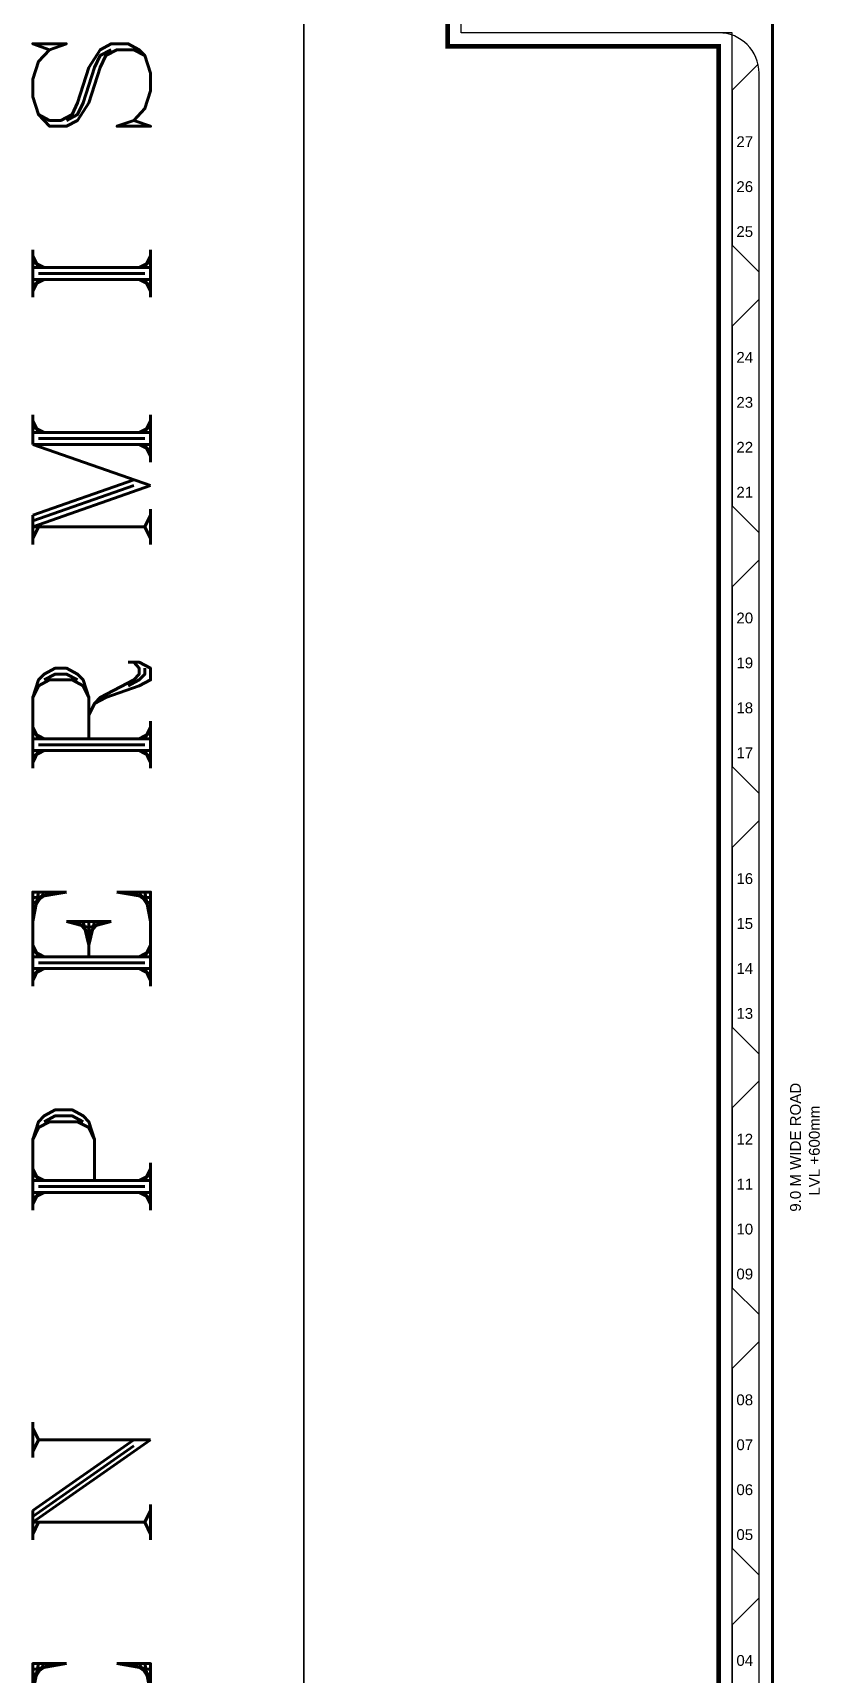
# Model space of a CAD drawing. Header units: millimetres. Extents: x 2061841 to 105821645, y -77612 to 48520811.
# Drawn here: x 105585211 to 105587240, y 48457421 to 48461601 of the extents above; entities that cross this region are included whole.
import ezdxf
from ezdxf.enums import TextEntityAlignment as Align

# ---------------------------------------------------------------- set-up
doc = ezdxf.new("R2010")
doc.units = ezdxf.units.MM
doc.header["$LTSCALE"] = 10
doc.header["$MEASUREMENT"] = 0
for name, pattern in [('CENTER', [2, 1.25, -0.25, 0.25, -0.25]), ('DASHDOT', [1, 0.5, -0.25, 0, -0.25]), ('HIDDEN', [0.375, 0.25, -0.125])]:
    doc.linetypes.add(name, pattern=pattern)
for name, color, linetype in [('AC-GRND', 1, 'Continuous'), ('BORDER', 5, 'Continuous'), ('S-OPENING', 6, 'Continuous'), ('SHEET-TEXT', 7, 'Continuous')]:
    doc.layers.add(name, color=color, linetype=linetype)
doc.layers.add('TEXT', color=2, linetype='Continuous', lineweight=25)
doc.styles.add('Century', font='swiss.ttf')
doc.styles.add('RT', font='romant.shx', dxfattribs={"height": 250})

# ---------------------------------------------------------------- blocks, each defined once
blk = doc.blocks.new('A$C82ecaa04')
at = {"layer": 'AC-GRND', "color": 2, "linetype": 'HIDDEN', "ltscale": 5}
blk.add_lwpolyline([(36173, -285933), (36173, -51647)], dxfattribs=at)
blk = doc.blocks.new('TOWER-A TYPICAL FLOOR FRAMING PLAN N')
at = {"layer": 'BORDER', "color": 5}
blk.add_line((102822901.1, 48562374.5, 101.1), (102822901.1, 48502974.5, 101.1), dxfattribs=at)
at = {"layer": 'BORDER', "color": 5, "elevation": 101.1}
blk.add_lwpolyline([(102822900.6, 48561107.5), (102834400.6, 48561107.5), (102834400.6, 48552009), (102822900.6, 48552009)], close=True, dxfattribs=at)
at = {"layer": 'SHEET-TEXT', "color": 8}
for p, q in [((102824058.3, 48559535.3, 101.1), (102823992.3, 48559469.2, 101.1)), ((102824060.9, 48554393.6, 101.1), (102824060.9, 48559512.4, 101.1)), ((102823992.3, 48559469.2, 101.1), (102823992.3, 48559074.5, 101.1)), ((102824060.9, 48559005.9, 101.1), (102823992.3, 48559074.5, 101.1)), ((102824060.9, 48558937.2, 101.1), (102823992.3, 48558868.6, 101.1)), ((102823992.3, 48558868.6, 101.1), (102823992.3, 48558410.9, 101.1)), ((102824060.9, 48558342.3, 101.1), (102823992.3, 48558410.9, 101.1)), ((102824060.9, 48558273.6, 101.1), (102823992.3, 48558205, 101.1)), ((102823992.3, 48558205, 101.1), (102823992.3, 48557747.3, 101.1)), ((102824060.9, 48557678.7, 101.1), (102823992.3, 48557747.3, 101.1)), ((102824060.9, 48557610.1, 101.1), (102823992.3, 48557541.4, 101.1)), ((102823992.3, 48557541.4, 101.1), (102823992.3, 48557083.8, 101.1)), ((102824060.9, 48557015.1, 101.1), (102823992.3, 48557083.8, 101.1)), ((102824060.9, 48556946.5, 101.1), (102823992.3, 48556877.8, 101.1)), ((102823992.3, 48556877.8, 101.1), (102823992.3, 48556420.2, 101.1)), ((102824060.9, 48556351.5, 101.1), (102823992.3, 48556420.2, 101.1)), ((102824060.9, 48556282.9, 101.1), (102823992.3, 48556214.2, 101.1)), ((102823992.3, 48556214.2, 101.1), (102823992.3, 48555756.6, 101.1)), ((102824060.9, 48555687.9, 101.1), (102823992.3, 48555756.6, 101.1)), ((102824060.9, 48555630.7, 101.1), (102823992.3, 48555562.1, 101.1)), ((102823992.3, 48555562.1, 101.1), (102823992.3, 48555093, 101.1))]:
    blk.add_line(p, q, dxfattribs=at)
at = {"layer": 'SHEET-TEXT', "linetype": 'CENTER', "ltscale": 3, "const_width": 11.4, "elevation": 101.1}
blk.add_lwpolyline([(102828560.9, 48554057.5), (102824238.2, 48554057.5), (102823957.9, 48554295.5), (102823957.9, 48559581), (102823267.5, 48559581), (102823267.5, 48560961.9), (102824610, 48560961.9), (102824610, 48559581), (102825604.5, 48559581), (102826437, 48559581.1), (102827026.6, 48559063.5), (102827026.6, 48558929.6), (102826760.3, 48558929.5)], dxfattribs=at)
at = {"layer": 'SHEET-TEXT', "color": 8, "elevation": 101.1}
blk.add_lwpolyline([(102824016.5, 48554290.8), (102823992.3, 48554311.4), (102823992.3, 48559615.4), (102823301.8, 48559615.4), (102823301.8, 48560927.6), (102824018.6, 48560927.6), (102824575.7, 48560438.5), (102824575.7, 48559546.7), (102825591.6, 48559546.7), (102826723.7, 48558552.9), (102826723.7, 48556853.6), (102825457.9, 48556853.6), (102825457.9, 48555557.5), (102828526.5, 48555557.5), (102828526.5, 48555519.1), (102830060.9, 48555519.1), (102830060.9, 48555404.1), (102830556.7, 48555404.1), (102830736.3, 48555245.2), (102830226.4, 48554130.2), (102828526.6, 48554130.2), (102828526.6, 48554091.8), (102824250.8, 48554091.8), (102824235.6, 48554104.7)], dxfattribs=at)
at = {"layer": 'SHEET-TEXT', "color": 8, "linetype": 'DASHDOT', "ltscale": 5, "const_width": 6.86, "elevation": 101.1}
blk.add_lwpolyline([(102829957.9, 48555416.2), (102828423.6, 48555416.2), (102828423.6, 48555454.5), (102825355, 48555454.5), (102825355, 48556956.6), (102826620.8, 48556956.6), (102826620.8, 48558445.4), (102825483.5, 48559443.8), (102824472.7, 48559443.8), (102824472.7, 48560331), (102823910.4, 48560824.6), (102823404.8, 48560824.6), (102823404.8, 48559718.3), (102824095.2, 48559718.3), (102824095.2, 48554419.1), (102824359.3, 48554194.8), (102828423.6, 48554194.8), (102828423.6, 48554233.2), (102830160.1, 48554233.2), (102830610.9, 48555218.6), (102830517.7, 48555301.1), (102829957.9, 48555301.1)], close=True, dxfattribs=at)
at = {"layer": 'SHEET-TEXT', "color": 8}
blk.add_arc((102823957.9, 48559512.4, 101.1), 103, 0, 90, dxfattribs=at)
at = {"layer": 'SHEET-TEXT', "xscale": 0.0228823837028751, "yscale": 0.0228823837028751, "zscale": 0.0228823837028751}
blk.add_blockref('A$C82ecaa04', (102823267.5, 48560961.9, 101.1), dxfattribs=at)
at = {"layer": 'SHEET-TEXT', "style": 'Century'}
for s, p in [('27', (102824003.2, 48559324.4, 101.1)), ('26', (102824003.2, 48559210, 101.1)), ('25', (102824003.2, 48559095.6, 101.1)), ('24', (102824003.2, 48558775.3, 101.1)), ('23', (102824003.2, 48558660.8, 101.1)), ('22', (102824003.2, 48558546.4, 101.1)), ('21', (102824003.2, 48558432, 101.1)), ('20', (102824003.2, 48558111.7, 101.1)), ('19', (102824003.2, 48557997.3, 101.1)), ('18', (102824003.2, 48557882.8, 101.1)), ('17', (102824003.2, 48557768.4, 101.1)), ('16', (102824003.2, 48557448.1, 101.1)), ('15', (102824003.2, 48557333.7, 101.1)), ('14', (102824003.2, 48557219.3, 101.1)), ('13', (102824003.2, 48557104.8, 101.1)), ('12', (102824003.2, 48556784.5, 101.1)), ('11', (102824003.2, 48556670.1, 101.1)), ('10', (102824003.2, 48556555.7, 101.1)), ('09', (102824003.2, 48556441.3, 101.1)), ('08', (102824003.2, 48556120.9, 101.1)), ('07', (102824003.2, 48556006.5, 101.1)), ('06', (102824003.2, 48555892.1, 101.1)), ('05', (102824003.2, 48555777.7, 101.1)), ('04', (102824003.2, 48555457.3, 101.1))]:
    blk.add_text(s, height=27.46, dxfattribs=at).set_placement(p)
for s, height, p in [('9.0 M WIDE ROAD', 27.459, (102824167.4, 48556613.6, 101.1)), ('LVL +600mm', 27.46, (102824215.5, 48556654.4, 101.1))]:
    blk.add_text(s, height=height, rotation=90, dxfattribs=at).set_placement(p)
at = {"layer": 'TEXT', "color": 1, "style": 'RT', "width": 0.939798}
blk.add_text('T H I S   D R A W I N G   I S   P R O P E R T Y   O F   V I N T E C H   C O N S U L T A N T S  A N D  S H A L L  N O T  B E  R E P R O D U C E D  O R  U S E D  W I T H O U T  W R I T T E N  P E R M I S S I O N.', height=299.999, rotation=90, dxfattribs=at).set_placement((102822510.3, 48503095.8, 101.1), (102822510.3, 48561927, 101.1), align=Align.FIT)

msp = doc.modelspace()

# ---------------------------------------------------------------- block references
at = {"layer": 'S-OPENING'}
msp.add_blockref('TOWER-A TYPICAL FLOOR FRAMING PLAN N', (2763000.3, -98014.7), dxfattribs=at)

doc.saveas('drawing.dxf')
